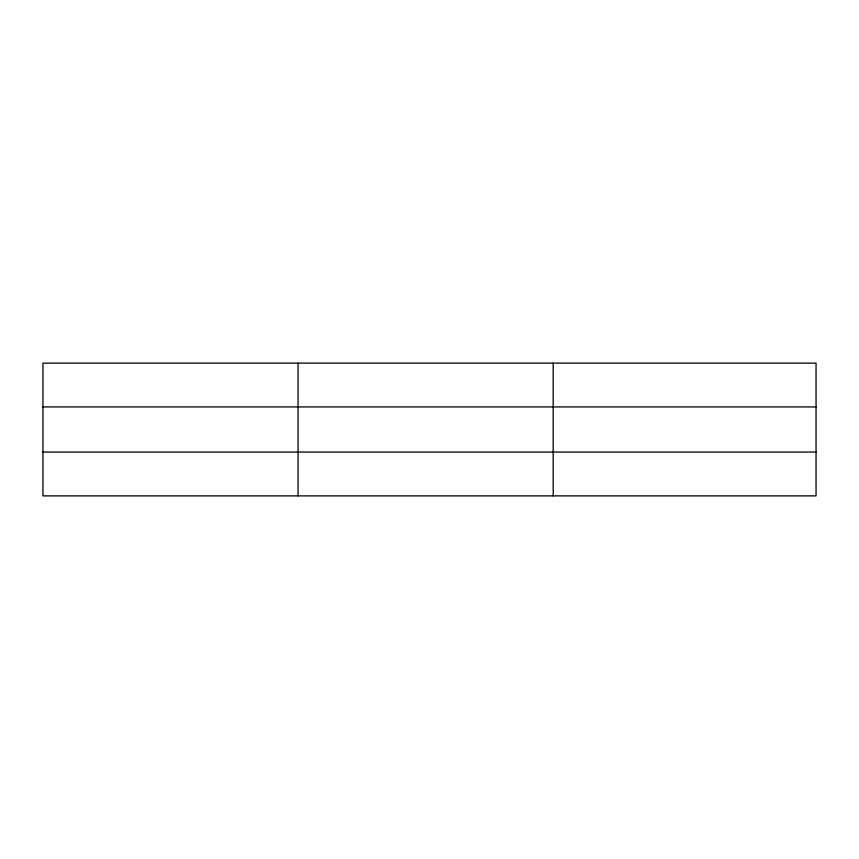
<?xml version="1.0" encoding="UTF-8"?>
<svg xmlns="http://www.w3.org/2000/svg" width="859" height="859" viewBox="0 0 859 859"><rect width="100%" height="100%" fill="white"/><g stroke="black" fill="none" stroke-linecap="round" stroke-linejoin="round"><path stroke-width="1.29" d="M298.073 363.121L298.073 495.879M553.196 363.121L553.196 495.879M816.05 406.93L816.05 363.121L42.95 363.121L42.95 495.879L816.05 495.879L816.05 406.93L42.95 406.93M42.95 452.07L816.05 452.07"/></g></svg>
